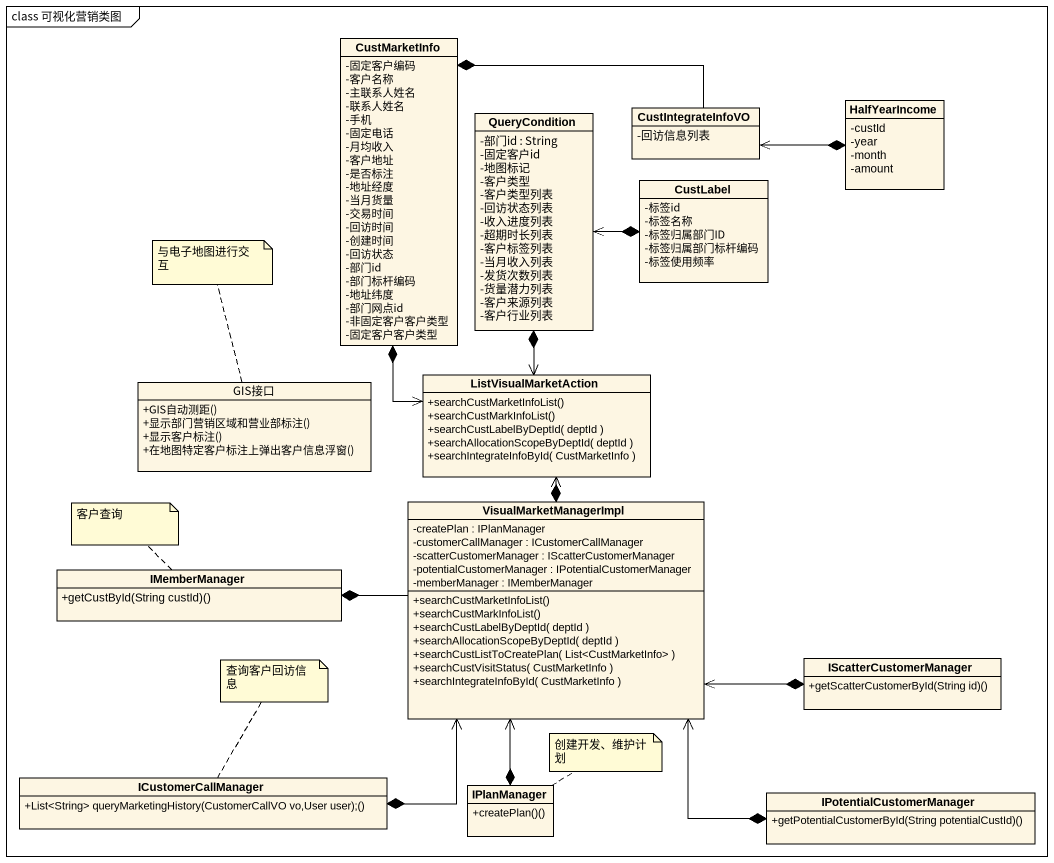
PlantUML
@startuml
mainframe class 可视化营销类图
hide circle
hide empty members
skinparam classAttributeIconSize 0
class CustMarketInfo {
  -固定客户编码
  -客户名称
  -主联系人姓名
  -联系人姓名
  -手机
  -固定电话
  -月均收入
  -客户地址
  -是否标注
  -地址经度
  -当月货量
  -交易时间
  -回访时间
  -创建时间
  -回访状态
  -部门id
  -部门标杆编码
  -地址纬度
  -部门网点id
  -非固定客户客户类型
  -固定客户客户类型
}
class QueryCondition {
  -部门id : String
  -固定客户id
  -地图标记
  -客户类型
  -客户类型列表
  -回访状态列表
  -收入进度列表
  -超期时长列表
  -客户标签列表
  -当月收入列表
  -发货次数列表
  -货量潜力列表
  -客户来源列表
  -客户行业列表
}
class CustIntegrateInfoVO {
  -回访信息列表
}
class HalfYearIncome {
  -custId
  -year
  -month
  -amount
}
class CustLabel {
  -标签id
  -标签名称
  -标签归属部门ID
  -标签归属部门标杆编码
  -标签使用频率
}
class ListVisualMarketAction {
  +searchCustMarketInfoList()
  +searchCustMarkInfoList()
  +searchCustLabelByDeptId( deptId )
  +searchAllocationScopeByDeptId( deptId )
  +searchIntegrateInfoById( CustMarketInfo )
}
class GIS接口 {
  +GIS自动测距()
  +显示部门营销区域和营业部标注()
  +显示客户标注()
  +在地图特定客户标注上弹出客户信息浮窗()
}
class VisualMarketManagerImpl {
  -createPlan : IPlanManager
  -customerCallManager : ICustomerCallManager
  -scatterCustomerManager : IScatterCustomerManager
  -potentialCustomerManager : IPotentialCustomerManager
  -memberManager : IMemberManager
  +searchCustMarketInfoList()
  +searchCustMarkInfoList()
  +searchCustLabelByDeptId( deptId )
  +searchAllocationScopeByDeptId( deptId )
  +searchCustListToCreatePlan( List<CustMarketInfo> )
  +searchCustVisitStatus( CustMarketInfo )
  +searchIntegrateInfoById( CustMarketInfo )
}
class IMemberManager {
  +getCustById(String custId)()
}
class IScatterCustomerManager {
  +getScatterCustomerById(String id)()
}
class ICustomerCallManager {
  +List<String> queryMarketingHistory(CustomerCallVO vo,User user);()
}
class IPlanManager {
  +createPlan()()
}
class IPotentialCustomerManager {
  +getPotentialCustomerById(String potentialCustId)()
}
CustMarketInfo *-right- CustIntegrateInfoVO
CustMarketInfo *--> ListVisualMarketAction
QueryCondition *--> ListVisualMarketAction
HalfYearIncome *-left-> CustIntegrateInfoVO
CustLabel *-left-> QueryCondition
VisualMarketManagerImpl *-up-> ListVisualMarketAction
IMemberManager *-right- VisualMarketManagerImpl
IScatterCustomerManager *-left-> VisualMarketManagerImpl
ICustomerCallManager *-right-> VisualMarketManagerImpl
IPlanManager *-up-> VisualMarketManagerImpl
IPotentialCustomerManager *-up-> VisualMarketManagerImpl
note top of GIS接口 : 与电子地图进行交互
note top of IMemberManager : 客户查询
note top of ICustomerCallManager : 查询客户回访信息
note top of IPlanManager : 创建开发、维护计划
@enduml
